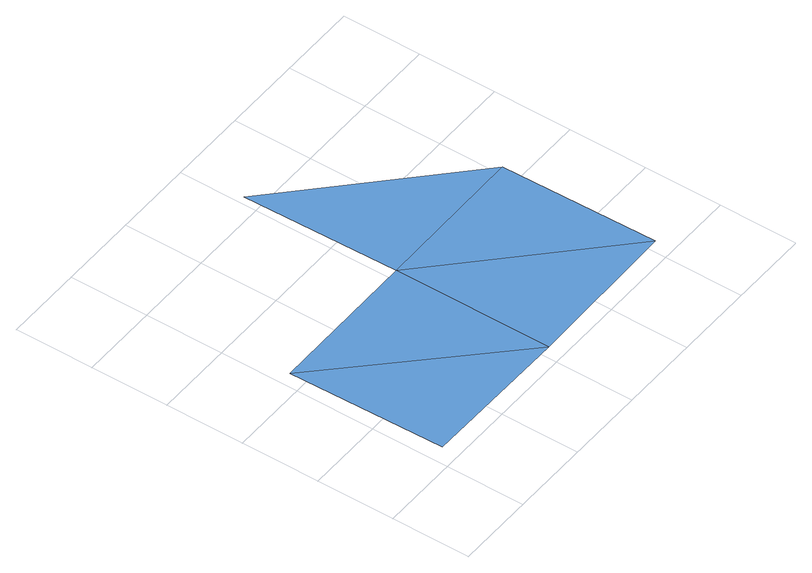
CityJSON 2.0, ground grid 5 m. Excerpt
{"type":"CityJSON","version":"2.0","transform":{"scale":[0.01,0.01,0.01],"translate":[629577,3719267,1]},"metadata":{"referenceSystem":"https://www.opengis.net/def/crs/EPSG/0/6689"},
"CityObjects":{
"waterbody1":{"type":"WaterBody","attributes":{"name":"福岡県津波浸水想定図","class":"1140","function":"2","WaterBodyTsunamiRiskAttribute.description":"1","WaterBodyTsunamiRiskAttribute.rank":"2"},"geometry":[{"type":"MultiSurface","lod":"1","boundaries":[[[0,1,2]],[[2,1,3]]]}]},
"waterbody2":{"type":"WaterBody","attributes":{"name":"福岡県津波浸水想定図","class":"1140","function":"2","WaterBodyTsunamiRiskAttribute.description":"1","WaterBodyTsunamiRiskAttribute.rank":"1"},"geometry":[{"type":"MultiSurface","lod":"1","boundaries":[[[4,3,1]],[[4,5,3]],[[6,3,5]]]}]}
},
"vertices":[
[73,86,108],[1073,105,65],[53,1085,108],[1054,1105,84],
[2072,124,65],[2053,1124,66],[1034,2103,84]
]}
